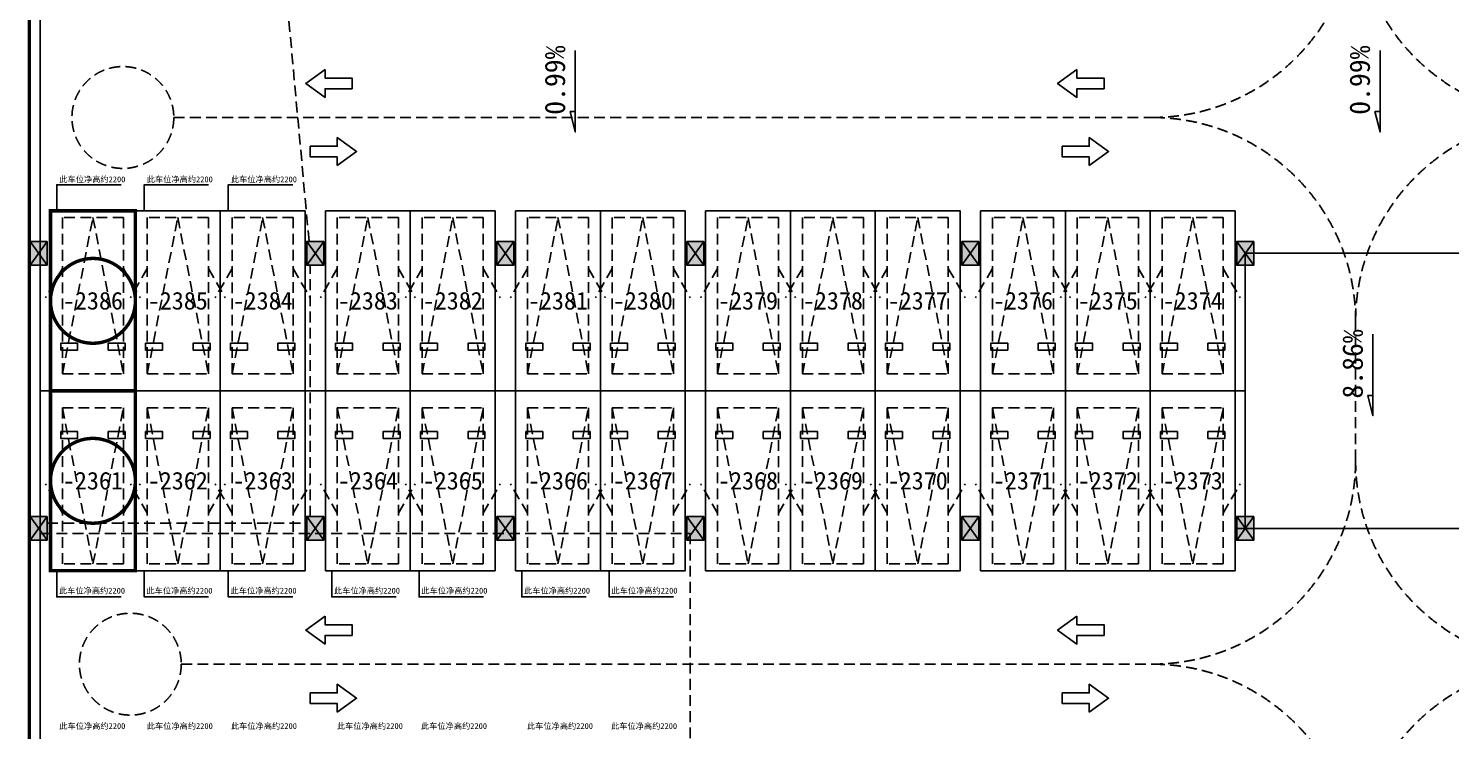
# Model space of a CAD drawing. Header units: millimetres. Extents: x 251690 to 518990, y -633409 to -276709.
# Drawn here: x 308450 to 350347, y -581955 to -561278 of the extents above; entities that cross this region are included whole.
import ezdxf
from ezdxf.enums import TextEntityAlignment as Align

# ---------------------------------------------------------------- set-up
doc = ezdxf.new("R2010")
doc.units = ezdxf.units.MM
doc.header["$LTSCALE"] = 100
doc.linetypes.add('A6-DK-B2F$0$HIDDEN2', pattern=[4.7625, 3.175, -1.5875])
doc.layers.get('Defpoints').update_dxf_attribs({"color": 189})
for name, color, linetype in [('A-DIMS-INSD', 3, 'Continuous'), ('A-LEVEL-RefEdit0', 181, 'Continuous'), ('A-TITLE', 222, 'Continuous'), ('A6-DK-B2F$0$-ACO-DIMS', 144, 'Continuous'), ('A6-DK-B2F$0$A-CONC', 30, 'Continuous'), ('A6-DK-B2F$0$A-PRKG', 175, 'A6-DK-B2F$0$HIDDEN2'), ('A6-DK-B2F$0$A-PRKG-SIGN', 252, 'Continuous'), ('A6-DK-B2F$0$A-TRACK', 77, 'A6-DK-B2F$0$HIDDEN2'), ('A6-DK-B2F$0$A-VOID', 221, 'A6-DK-B2F$0$HIDDEN2'), ('A6-DK-BG-B2F$0$-ACO-DIMS', 144, 'Continuous'), ('A6-DK-BG-B2F$0$A-DRAIN', 152, 'Continuous'), ('A6-W-B2$0$S-WALL-S', 4, 'Continuous'), ('A6-W-B2-BH$0$S-HATCH-S', 252, 'Continuous'), ('xref(dwg引用图层)', 7, 'Continuous'), ('留孔', 1, 'Continuous')]:
    doc.layers.add(name, color=color, linetype=linetype)
doc.layers.add('A6-W-B2$0$S-EDIT', color=241, linetype='Continuous', plot=False)
doc.styles.add('A6-DK-BG-B2F$0$华文细黑', font='STXIHEI.TTF')
doc.styles.add('华文细黑', font='STXIHEI.TTF')

# ---------------------------------------------------------------- blocks, each defined once
blk = doc.blocks.new('A6-W-B2$0$Z-1')
at = {"layer": 'A-DIMS-INSD'}
h = blk.add_hatch(color=252, dxfattribs=at)
h.dxf.hatch_style = 1
h.paths.add_polyline_path([(91833, 54651), (91833, 54151), (92533, 54151), (92533, 54651)])
at = {"layer": 'A6-W-B2$0$S-EDIT'}
for p, q in [((91833, 54151), (92533, 54651)), ((91833, 54651), (92533, 54151))]:
    blk.add_line(p, q, dxfattribs=at)
at = {"layer": 'A6-W-B2$0$S-WALL-S', "color": 0, "linetype": 'ByBlock', "lineweight": -2}
blk.add_lwpolyline([(91833, 54651), (91833, 54151), (92533, 54151), (92533, 54651), (91833, 54651)], dxfattribs=at)
blk = doc.blocks.new('A6-W-B2', base_point=(85957, 40190))
at = {"layer": 'A6-W-B2$0$S-WALL-S', "elevation": 0}
blk.add_lwpolyline([(94407, 81165), (94757, 81165), (94757, 38215), (94407, 38215)], close=True, dxfattribs=at)
at = {"layer": 'A6-W-B2$0$S-WALL-S', "rotation": 270}
for p in [(40306, 164473), (48456, 164473), (54056, 164473), (59656, 164473), (67756, 164473), (75856, 164473), (40306, 156373), (48456, 156373), (54056, 156373), (59656, 156373), (67756, 156373), (75856, 156373)]:
    blk.add_blockref('A6-W-B2$0$Z-1', p, dxfattribs=at)
blk = doc.blocks.new('A6-W-B2-BH', base_point=(85957, 40190))
at = {"layer": 'A6-W-B2-BH$0$S-HATCH-S'}
h = blk.add_hatch(color=256, dxfattribs=at)
h.dxf.hatch_style = 2
h.paths.add_polyline_path([(94757, 40490), (94457, 40490), (94707, 40190), (94757, 40250)])
h.paths.add_polyline_path([(94457, 40490), (94457, 39890), (94707, 40190)])
h.paths.add_polyline_path([(94757, 40130), (94707, 40190), (94457, 39890), (94757, 39890)])
h.paths.add_polyline_path([(94757, 40250), (94707, 40190), (94757, 40130)])
h.paths.add_polyline_path([(94957, 48440), (94757, 48440), (94757, 48160)], flags=17)
h.paths.add_polyline_path([(94957, 48440), (94757, 48160), (94757, 48020), (94957, 47740)])
h.paths.add_polyline_path([(94757, 48020), (94757, 47740), (94957, 47740)], flags=17)
h.paths.add_polyline_path([(94957, 56540), (94757, 56260), (94757, 56120), (94957, 55840)])
h.paths.add_polyline_path([(94957, 56540), (94757, 56540), (94757, 56260)], flags=17)
h.paths.add_polyline_path([(94757, 56120), (94757, 55840), (94957, 55840)], flags=17)
h.paths.add_polyline_path([(94957, 64540), (94757, 64540), (94757, 64260)], flags=17)
h.paths.add_polyline_path([(94957, 64540), (94757, 64260), (94757, 64120), (94957, 63840)])
h.paths.add_polyline_path([(94757, 64120), (94757, 63840), (94957, 63840)], flags=17)
h.paths.add_polyline_path([(94757, 72220), (94707, 72290), (94457, 71940), (94757, 71940)])
h.paths.add_polyline_path([(94757, 72640), (94457, 72640), (94707, 72290), (94757, 72360)])
h.paths.add_polyline_path([(94457, 72640), (94457, 71940), (94707, 72290)])
h.paths.add_polyline_path([(94757, 72360), (94707, 72290), (94757, 72220)])
h.paths.add_polyline_path([(102607, 48440), (102607, 47740), (102857, 48090)])
h.paths.add_polyline_path([(103107, 48440), (102857, 48090), (103107, 47740)])
h.paths.add_polyline_path([(103107, 48440), (102607, 48440), (102857, 48090)])
h.paths.add_polyline_path([(102857, 48090), (102607, 47740), (103107, 47740)])
h.paths.add_polyline_path([(108457, 48090), (108207, 47740), (108707, 47740)])
h.paths.add_polyline_path([(108707, 48440), (108207, 48440), (108457, 48090)])
h.paths.add_polyline_path([(108457, 48090), (108207, 48440), (108207, 47740)])
h.paths.add_polyline_path([(108707, 48440), (108457, 48090), (108707, 47740)])
h.paths.add_polyline_path([(114307, 48440), (114057, 48090), (114307, 47740)])
h.paths.add_polyline_path([(114307, 48440), (113807, 48440), (114057, 48090)])
h.paths.add_polyline_path([(114057, 48090), (113807, 47740), (114307, 47740)])
h.paths.add_polyline_path([(114057, 48090), (113807, 48440), (113807, 47740)])
h.paths.add_polyline_path([(94957, 150440), (94757, 150240), (94757, 150140), (94957, 149940)])
h.paths.add_polyline_path([(94957, 150440), (94757, 150440), (94757, 150240)], flags=17)
h.paths.add_polyline_path([(94757, 150140), (94757, 149940), (94957, 149940)], flags=17)
h.paths.add_polyline_path([(94957, 158490), (94757, 158490), (94757, 158290)], flags=17)
h.paths.add_polyline_path([(94957, 158490), (94757, 158290), (94757, 158190), (94957, 157990)])
h.paths.add_polyline_path([(94757, 158190), (94757, 157990), (94957, 157990)], flags=17)
h.paths.add_polyline_path([(94957, 167840), (94757, 167840), (94757, 167640)], flags=17)
h.paths.add_polyline_path([(94957, 167840), (94757, 167640), (94757, 167540), (94957, 167340)])
h.paths.add_polyline_path([(94757, 167540), (94757, 167340), (94957, 167340)])
h.paths.add_polyline_path([(94957, 174190), (94757, 174190), (94757, 173990)])
h.paths.add_polyline_path([(94757, 173890), (94757, 173690), (94957, 173690)], flags=17)
h.paths.add_polyline_path([(94957, 174190), (94757, 173990), (94757, 173890), (94957, 173690)])
h.paths.add_polyline_path([(94957, 178240), (94757, 178240), (94757, 178040)], flags=17)
h.paths.add_polyline_path([(94957, 178240), (94757, 178040), (94757, 177940), (94957, 177740)])
h.paths.add_polyline_path([(94757, 177940), (94757, 177740), (94957, 177740)], flags=17)
h.paths.add_polyline_path([(94757, 185940), (94757, 185740), (94957, 185740)])
h.paths.add_polyline_path([(94957, 186240), (94757, 186040), (94757, 185940), (94957, 185740)])
h.paths.add_polyline_path([(94957, 186240), (94757, 186240), (94757, 186040)])
h.paths.add_polyline_path([(119607, 330090), (119257, 330090), (119257, 308555), (111997, 308555), (111997, 308205), (119607, 308205)])
h.paths.add_polyline_path([(119607, 313290), (119557, 313340), (119307, 313090), (119607, 313090)], flags=16)
h.paths.add_polyline_path([(119607, 313390), (119557, 313340), (119607, 313290)], flags=16)
h.paths.add_polyline_path([(119607, 313590), (119307, 313590), (119557, 313340), (119607, 313390)], flags=16)
h.paths.add_polyline_path([(119557, 313340), (119307, 313590), (119307, 313090)], flags=16)
h.paths.add_polyline_path([(119607, 330090), (119257, 330090), (119257, 308555), (111997, 308555), (111997, 308205), (119607, 308205), (119607, 313090), (119307, 313090), (119307, 313590), (119607, 313590)], flags=17)
h.paths.add_polyline_path([(119607, 317940), (119307, 317940), (119557, 317690), (119607, 317740)], flags=16)
h.paths.add_polyline_path([(119307, 317940), (119307, 317440), (119557, 317690)], flags=16)
h.paths.add_polyline_path([(119607, 317640), (119557, 317690), (119307, 317440), (119607, 317440)], flags=16)
h.paths.add_polyline_path([(119607, 325640), (119557, 325690), (119307, 325440), (119607, 325440)], flags=16)
h.paths.add_polyline_path([(119607, 325940), (119307, 325940), (119557, 325690), (119607, 325740)], flags=16)
h.paths.add_polyline_path([(119557, 325690), (119307, 325940), (119307, 325440)], flags=16)
h.paths.add_polyline_path([(119607, 325740), (119557, 325690), (119607, 325640)], flags=16)
h.paths.add_polyline_path([(212757, 326040), (212507, 326040), (212757, 325690)], flags=17)
h.paths.add_polyline_path([(212757, 325690), (212507, 325340), (212757, 325340)], flags=17)
h.paths.add_polyline_path([(212757, 317990), (212507, 317990), (212757, 317690)], flags=17)
h.paths.add_polyline_path([(212757, 317690), (212507, 317390), (212757, 317390)], flags=17)
h.paths.add_polyline_path([(212757, 313940), (212507, 313940), (212757, 313640)], flags=17)
h.paths.add_polyline_path([(212757, 313640), (212507, 313340), (212757, 313340)], flags=17)
h.paths.add_polyline_path([(212757, 307840), (212507, 307840), (212757, 307540)], flags=17)
h.paths.add_polyline_path([(212757, 307540), (212507, 307240), (212757, 307240)], flags=17)
h.paths.add_polyline_path([(212757, 303640), (212507, 303640), (212757, 303340)], flags=17)
h.paths.add_polyline_path([(212757, 303340), (212507, 303040), (212757, 303040)], flags=17)
h.paths.add_polyline_path([(212757, 295640), (212507, 295640), (212757, 295340), (212757, 295340)], flags=17)
h.paths.add_polyline_path([(212507, 295640), (212507, 295340), (212757, 295340)], flags=17)
h.paths.add_polyline_path([(212507, 295340), (203767, 295340), (203767, 287250), (204117, 287250), (204117, 294990), (213107, 294990), (213107, 330090), (119607, 330090), (119607, 329740), (212757, 329740), (212757, 295640), (213007, 295640), (213007, 295040), (212507, 295040)])
h.paths.add_polyline_path([(208707, 243040), (221207, 243040), (221207, 250330), (227157, 250330), (227157, 250680), (220907, 250680), (220907, 243340), (208407, 243340), (208407, 217165), (201012, 217165), (201012, 216865), (208707, 216865)])
h.paths.add_polyline_path([(208407, 217165), (208157, 216915), (208207, 216865), (208407, 216865)], flags=16)
h.paths.add_polyline_path([(208407, 217165), (207907, 217165), (208157, 216915)], flags=16)
h.paths.add_polyline_path([(207907, 217165), (207907, 216865), (208107, 216865), (208157, 216915)], flags=16)
h.paths.add_polyline_path([(208157, 216915), (208107, 216865), (208207, 216865)], flags=16)
h.paths.add_polyline_path([(261057, 239240), (260757, 239240), (260757, 239040), (260807, 238990)])
h.paths.add_polyline_path([(261057, 239240), (260807, 238990), (261057, 238740)])
h.paths.add_polyline_path([(260807, 238990), (260757, 238940), (260757, 238740), (261057, 238740)])
h.paths.add_polyline_path([(260757, 239040), (260757, 238940), (260807, 238990)])
h.paths.add_polyline_path([(261057, 231240), (260757, 231240), (260757, 231040), (260807, 230990)])
h.paths.add_polyline_path([(261057, 231240), (260807, 230990), (261057, 230740)])
h.paths.add_polyline_path([(260807, 230990), (260757, 230940), (260757, 230740), (261057, 230740)])
h.paths.add_polyline_path([(260757, 231040), (260757, 230940), (260807, 230990)])
h.paths.add_polyline_path([(261057, 227300), (260757, 227300), (260757, 227100), (260807, 227050)])
h.paths.add_polyline_path([(261057, 227300), (260807, 227050), (261057, 226800)])
h.paths.add_polyline_path([(260807, 227050), (260757, 227000), (260757, 226800), (261057, 226800)])
h.paths.add_polyline_path([(260757, 227100), (260757, 227000), (260807, 227050)])
h.paths.add_polyline_path([(261057, 226800), (260757, 226800), (260757, 205250), (261057, 205250)])
h.paths.add_polyline_path([(260807, 221550), (260757, 221500), (260757, 221300), (261057, 221300)], flags=16)
h.paths.add_polyline_path([(260757, 221600), (260757, 221500), (260807, 221550)], flags=17)
h.paths.add_polyline_path([(261057, 221800), (260757, 221800), (260757, 221600), (260807, 221550)], flags=17)
h.paths.add_polyline_path([(261057, 221800), (260807, 221550), (261057, 221300)], flags=17)
h.paths.add_polyline_path([(261057, 221300), (260757, 221300), (260757, 205250), (261057, 205250)], flags=17)
h.paths.add_polyline_path([(260757, 217440), (260757, 217340), (260807, 217390)], flags=16)
h.paths.add_polyline_path([(261057, 217640), (260757, 217640), (260757, 217440), (260807, 217390)], flags=16)
h.paths.add_polyline_path([(260807, 217390), (260757, 217340), (260757, 217140), (261057, 217140)], flags=16)
h.paths.add_polyline_path([(261057, 217140), (260757, 217140), (260757, 205250), (261057, 205250)])
h.paths.add_polyline_path([(260807, 209390), (260757, 209440), (260757, 209340)], flags=16)
h.paths.add_polyline_path([(261057, 209640), (260757, 209640), (260757, 209440), (260807, 209390)], flags=17)
h.paths.add_polyline_path([(260807, 209390), (260757, 209340), (260757, 209140), (261057, 209140)], flags=16)
h.paths.add_polyline_path([(261057, 209640), (260807, 209390), (261057, 209140)], flags=17)
h.paths.add_polyline_path([(220507, 192300), (220357, 192300), (220507, 192150)], flags=17)
h.paths.add_polyline_path([(220357, 192300), (220357, 192150), (220507, 192150)])
h.paths.add_polyline_path([(220357, 192150), (220007, 192150), (220007, 141780), (227957, 141780), (227957, 142080), (227957, 142130), (220357, 142130)])
h.paths.add_polyline_path([(220007, 183490), (220007, 182990), (220257, 183240)], flags=16)
h.paths.add_polyline_path([(220357, 183490), (220007, 183490), (220257, 183240), (220357, 183340)], flags=17)
h.paths.add_polyline_path([(220257, 183240), (220007, 182990), (220357, 182990), (220357, 183140)], flags=16)
h.paths.add_polyline_path([(220357, 183340), (220257, 183240), (220357, 183140)], flags=17)
h.paths.add_polyline_path([(220357, 182990), (220007, 182990), (220007, 141780), (227957, 141780), (227957, 142080), (227957, 142130), (220357, 142130)])
h.paths.add_polyline_path([(220357, 175140), (220007, 175140), (220257, 174890), (220357, 174990)], flags=17)
h.paths.add_polyline_path([(220007, 175140), (220007, 174640), (220257, 174890)], flags=16)
h.paths.add_polyline_path([(220357, 174790), (220257, 174890), (220007, 174640), (220357, 174640)], flags=17)
h.paths.add_polyline_path([(220357, 174990), (220257, 174890), (220357, 174790)], flags=17)
h.paths.add_polyline_path([(220357, 174640), (220007, 174640), (220007, 141780), (227957, 141780), (227957, 142080), (227957, 142130), (220357, 142130)], flags=17)
h.paths.add_polyline_path([(220257, 166640), (220007, 166390), (220357, 166390), (220357, 166540)], flags=16)
h.paths.add_polyline_path([(220357, 166740), (220257, 166640), (220357, 166540)], flags=16)
h.paths.add_polyline_path([(220357, 166890), (220007, 166890), (220257, 166640), (220357, 166740)], flags=16)
h.paths.add_polyline_path([(220007, 166890), (220007, 166390), (220257, 166640)], flags=16)
h.paths.add_polyline_path([(220357, 166390), (220007, 166390), (220007, 141780), (227957, 141780), (227957, 142080), (227957, 142130), (220357, 142130)], flags=17)
blk = doc.blocks.new('A6-DK-B2F$0$标准车位')
blk.add_lwpolyline([(350, 4600), (1250, 0), (2150, 4600)])
blk.add_lwpolyline([(350, 4600), (2150, 4600), (2150, 0), (350, 0)], close=True)
at = {"layer": 'A6-DK-B2F$0$A-PRKG-SIGN'}
for points in [[(0, -200), (2500, -200), (2500, 5100), (0, 5100)], [(300, 3900), (800, 3900), (800, 3700), (300, 3700)], [(2200, 3900), (1700, 3900), (1700, 3700), (2200, 3700)]]:
    blk.add_lwpolyline(points, close=True, dxfattribs=at)
at = {"layer": 'Defpoints', "color": 8, "linetype": 'A6-DK-B2F$0$HIDDEN2', "extrusion": (-5.18032e-09, 4.98983e-22, 1), "elevation": 0}
for points in [[(350, 1500), (-145, 2357)], [(2150, 1500), (2645, 2357)]]:
    blk.add_lwpolyline(points, dxfattribs=at)
blk = doc.blocks.new('A6-DK-B2F$0$A$C48A675EB')
at = {"layer": 'A6-DK-B2F$0$A-TRACK', "linetype": 'ByBlock'}
blk.add_lwpolyline([(1047, -516), (1047, -195), (50, -195), (50, 195), (1047, 195), (1047, 517), (1759, 0)], close=True, dxfattribs=at)
blk = doc.blocks.new('rewrewr')
at = {"layer": 'A6-DK-B2F$0$-ACO-DIMS'}
blk.add_lwpolyline([(44000, 24000), (50800, 24000), (50800, 32100), (44300, 32100), (44300, 24000)], dxfattribs=at)
at = {"layer": 'A6-DK-B2F$0$-ACO-DIMS', "elevation": 0}
blk.add_lwpolyline([(8800, 28050), (44300, 28050)], dxfattribs=at)
at = {"layer": 'A6-DK-B2F$0$A-CONC'}
for p, q in [((8500, -2125, 0), (8500, 40200, 0)), ((8800, -2125, 0), (8800, 40200, 0))]:
    blk.add_line(p, q, dxfattribs=at)
at = {"layer": 'A6-DK-B2F$0$A-TRACK'}
for p, q in [((12732, 36100), (41550, 36100, 0)), ((47550, 26000, 0), (47550, 30100, 0)), ((12952, 20000, 0), (41550, 20000, 0))]:
    blk.add_line(p, q, dxfattribs=at)
for centre in [(11232, 36100), (11452, 20000, 0)]:
    blk.add_circle(centre, 1500, dxfattribs=at)
for centre, start, end in [((41550, 42100, 0), 270, 0), ((53550, 42100, 0), 180, 270), ((41550, 30100, 0), 0, 90), ((53550, 30100, 0), 90, 180), ((41550, 26000, 0), 270, 0), ((53550, 26000, 0), 180, 270), ((41550, 14000, 0), 0, 90), ((53550, 14000, 0), 90, 180)]:
    blk.add_arc(centre, 6000, start, end, dxfattribs=at)
at = {"layer": 'A6-DK-B2F$0$A-PRKG', "extrusion": (-5.18032e-09, -4.98983e-22, -1), "zscale": -1, "rotation": 180}
for p in [(-9100, 33150, 0), (-11600, 33150, 0), (-14100, 33150, 0), (-17200, 33150, 0), (-19700, 33150, 0), (-22800, 33150, 0), (-25300, 33150, 0), (-28400, 33150, 0), (-30900, 33150, 0), (-33400, 33150, 0), (-36500, 33150, 0), (-39000, 33150, 0), (-41500, 33150, 0)]:
    blk.add_blockref('A6-DK-B2F$0$标准车位', p, dxfattribs=at)
at = {"layer": 'A6-DK-B2F$0$A-PRKG', "extrusion": (-5.18032e-09, 4.98983e-22, -1), "xscale": -1, "zscale": -1}
for p in [(-9100, 22950, 0), (-11600, 22950, 0), (-14100, 22950, 0), (-17200, 22950, 0), (-19700, 22950, 0), (-22800, 22950, 0), (-25300, 22950, 0), (-28400, 22950, 0), (-30900, 22950, 0), (-33400, 22950, 0), (-36500, 22950, 0), (-39000, 22950, 0), (-41500, 22950, 0)]:
    blk.add_blockref('A6-DK-B2F$0$标准车位', p, dxfattribs=at)
at = {"layer": 'A6-DK-B2F$0$A-TRACK', "linetype": 'ByBlock', "xscale": 0.8, "yscale": 0.8, "zscale": 0.8, "rotation": 180}
for p in [(18025, 37104, 0), (40178, 37104, 0), (18025, 21004, 0), (40178, 21004, 0)]:
    blk.add_blockref('A6-DK-B2F$0$A$C48A675EB', p, dxfattribs=at)
at = {"layer": 'A6-DK-B2F$0$A-TRACK', "linetype": 'ByBlock', "xscale": 0.8, "yscale": 0.8, "zscale": 0.8}
for p in [(16712, 35096, 0), (38865, 35096, 0), (16712, 18996, 0), (38865, 18996, 0)]:
    blk.add_blockref('A6-DK-B2F$0$A$C48A675EB', p, dxfattribs=at)
blk = doc.blocks.new('A6-DK-BG-B2F$0$A-DRAIN-INDEX')
blk.add_lwpolyline([(300, 0), (0, 0), (-300, 0), (-500, 0), (-300, 50), (-300, 0)], close=True)
at = {"style": 'A6-DK-BG-B2F$0$华文细黑'}
blk.add_attdef('坡度', text='', height=250, dxfattribs=at).set_placement((0, 100), align=Align.CENTER)
blk = doc.blocks.new('A6-DK-BG-B2F')
at = {"layer": 'A6-DK-BG-B2F$0$-ACO-DIMS'}
blk.add_lwpolyline([(44000, 24000), (50800, 24000), (50800, 32100), (44300, 32100), (44300, 24000)], dxfattribs=at)
at = {"layer": 'A6-DK-BG-B2F$0$-ACO-DIMS', "elevation": 0}
blk.add_lwpolyline([(8800, 28050), (44300, 28050)], dxfattribs=at)
at = {"layer": 'A6-DK-BG-B2F$0$A-DRAIN'}
ref = blk.add_blockref('A6-DK-BG-B2F$0$A-DRAIN-INDEX', (24561, 37176), dxfattribs=dict(at, xscale=3, yscale=3, zscale=3, rotation=90))
ref.add_attrib('坡度', '0.99%', dxfattribs={"layer": '0', "height": 600, "rotation": 90, "style": 'A6-DK-BG-B2F$0$华文细黑'}).set_placement((24261, 37200), align=Align.CENTER)
ref = blk.add_blockref('A6-DK-BG-B2F$0$A-DRAIN-INDEX', (48271, 37176), dxfattribs=dict(at, xscale=3, yscale=3, zscale=3, rotation=90))
ref.add_attrib('坡度', '0.99%', dxfattribs={"layer": '0', "height": 600, "rotation": 90, "style": 'A6-DK-BG-B2F$0$华文细黑'}).set_placement((47971, 37200), align=Align.CENTER)
ref = blk.add_blockref('A6-DK-BG-B2F$0$A-DRAIN-INDEX', (48062, 28817), dxfattribs=dict(at, xscale=3, yscale=3, zscale=3, rotation=90))
ref.add_attrib('坡度', '8.86%', dxfattribs={"layer": '0', "height": 600, "rotation": 90, "style": 'A6-DK-BG-B2F$0$华文细黑'}).set_placement((47762, 28841), align=Align.CENTER)

msp = doc.modelspace()

# ---------------------------------------------------------------- linework, layer by layer
at = {"layer": 'A-TITLE', "elevation": 0}
for points in [[(309283.6, -566650), (309283.6, -565882.3), (311181.3, -565882.3)], [(311859.7, -566650), (311859.7, -565882.3), (313757.4, -565882.3)], [(314338.3, -566650), (314338.3, -565882.3), (316236, -565882.3)], [(309283.6, -577250), (309283.6, -578017.7), (311181.3, -578017.7)], [(311859.7, -577250), (311859.7, -578017.7), (313757.4, -578017.7)], [(314338.3, -577250), (314338.3, -578017.7), (316236, -578017.7)], [(317383.6, -577250), (317383.6, -578017.7), (319281.3, -578017.7)], [(319959.7, -577250), (319959.7, -578017.7), (321857.4, -578017.7)], [(322983.6, -577250), (322983.6, -578017.7), (324881.3, -578017.7)], [(325559.7, -577250), (325559.7, -578017.7), (327457.4, -578017.7)]]:
    msp.add_lwpolyline(points, dxfattribs=at)
at = {"layer": 'A6-DK-B2F$0$A-VOID'}
for points in [[(308800, -559725), (308800, -567550), (309000, -567550), (309000, -568250), (308800, -568250), (308800, -575650), (309000, -575650), (309000, -575850), (316650, -575850), (316650, -575650), (316750, -575650), (316750, -568250), (316650, -568250), (316650, -567550), (316716.8, -567543.9), (316002.2, -559725)], [(327950, -591950), (308800, -591950), (308800, -576150), (327950, -576150)]]:
    msp.add_lwpolyline(points, close=True, dxfattribs=at)
at = {"layer": '留孔', "color": 1, "const_width": 100, "elevation": 0}
for points in [[(309100, -566650), (311600, -566650), (311600, -571950), (309100, -571950)], [(309100, -571950), (311600, -571950), (311600, -577250), (309100, -577250)]]:
    msp.add_lwpolyline(points, close=True, dxfattribs=at)
for points in [[(311600, -569300, 1), (309100, -569300, 1), (311600, -569300, 1)], [(311600, -574600, 1), (309100, -574600, 1), (311600, -574600, 1)]]:
    msp.add_lwpolyline(points, format="xyb", dxfattribs=at)

# ---------------------------------------------------------------- block references
at = {"layer": 'A-LEVEL-RefEdit0'}
msp.add_blockref('A6-DK-BG-B2F', (300000, -600000), dxfattribs=at)
at = {"layer": 'xref(dwg引用图层)'}
for name in ['rewrewr', 'A6-W-B2', 'A6-W-B2-BH']:
    msp.add_blockref(name, (300000, -600000), dxfattribs=at)

# ---------------------------------------------------------------- texts
at = {"layer": 'A-TITLE', "style": '华文细黑'}
for s, p in [('-2386', (310350, -569300, 0)), ('-2385', (312850, -569300, 0)), ('-2384', (315350, -569300, 0)), ('-2383', (318450, -569300, 0)), ('-2382', (320950, -569300, 0)), ('-2381', (324050, -569300, 0)), ('-2380', (326550, -569300, 0)), ('-2379', (329650, -569300, 0)), ('-2378', (332150, -569300, 0)), ('-2377', (334650, -569300, 0)), ('-2376', (337750, -569300, 0)), ('-2375', (340250, -569300, 0)), ('-2374', (342750, -569300, 0)), ('-2361', (310350, -574600, 0)), ('-2362', (312850, -574600, 0)), ('-2363', (315350, -574600, 0)), ('-2364', (318450, -574600, 0)), ('-2365', (320950, -574600, 0)), ('-2366', (324050, -574600, 0)), ('-2367', (326550, -574600, 0)), ('-2368', (329650, -574600, 0)), ('-2369', (332150, -574600, 0)), ('-2370', (334650, -574600, 0)), ('-2371', (337750, -574600, 0)), ('-2372', (340250, -574600, 0)), ('-2373', (342750, -574600, 0))]:
    msp.add_text(s, height=520, dxfattribs=at).set_placement(p, align=Align.MIDDLE)
at = {"layer": 'A-TITLE', "char_height": 172.8, "style": '华文细黑'}
for insert, attachment_point in [((309360.4, -565827.5, 0), 7), ((311936.5, -565827.5, 0), 7), ((314415.1, -565827.5, 0), 7), ((309350.3, -577748.9, 0), 1), ((311926.4, -577748.9, 0), 1), ((314405, -577748.9, 0), 1), ((317450.3, -577748.9, 0), 1), ((320026.4, -577748.9, 0), 1), ((323050.3, -577748.9, 0), 1), ((325626.4, -577748.9, 0), 1), ((309360.4, -581927.5, 0), 7), ((311936.5, -581927.5, 0), 7), ((314415.1, -581927.5, 0), 7), ((317536.5, -581927.5, 0), 7), ((320015.1, -581927.5, 0), 7), ((323136.5, -581927.5, 0), 7), ((325615.1, -581927.5, 0), 7)]:
    msp.add_mtext_dynamic_manual_height_columns('{\\fSimSun|b0|i0|c134|p2;此车位净高约2200}', width=2335.659, gutter_width=12.5, heights=[0], dxfattribs=dict(at, insert=insert, attachment_point=attachment_point))

doc.saveas('drawing.dxf')
